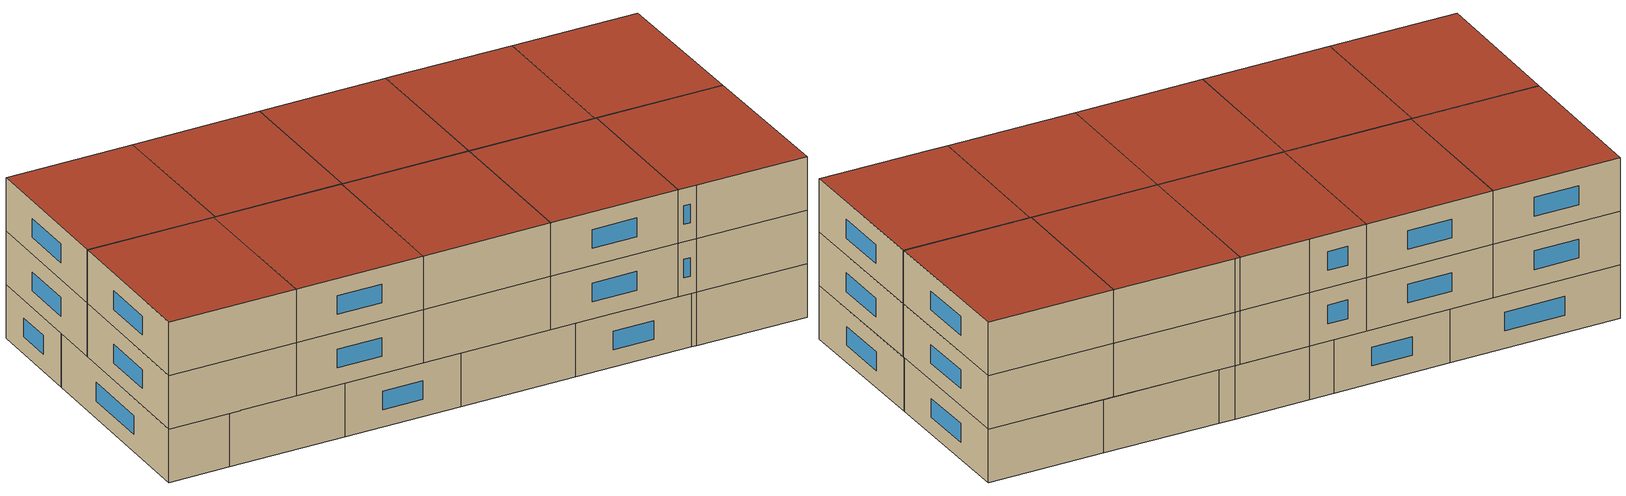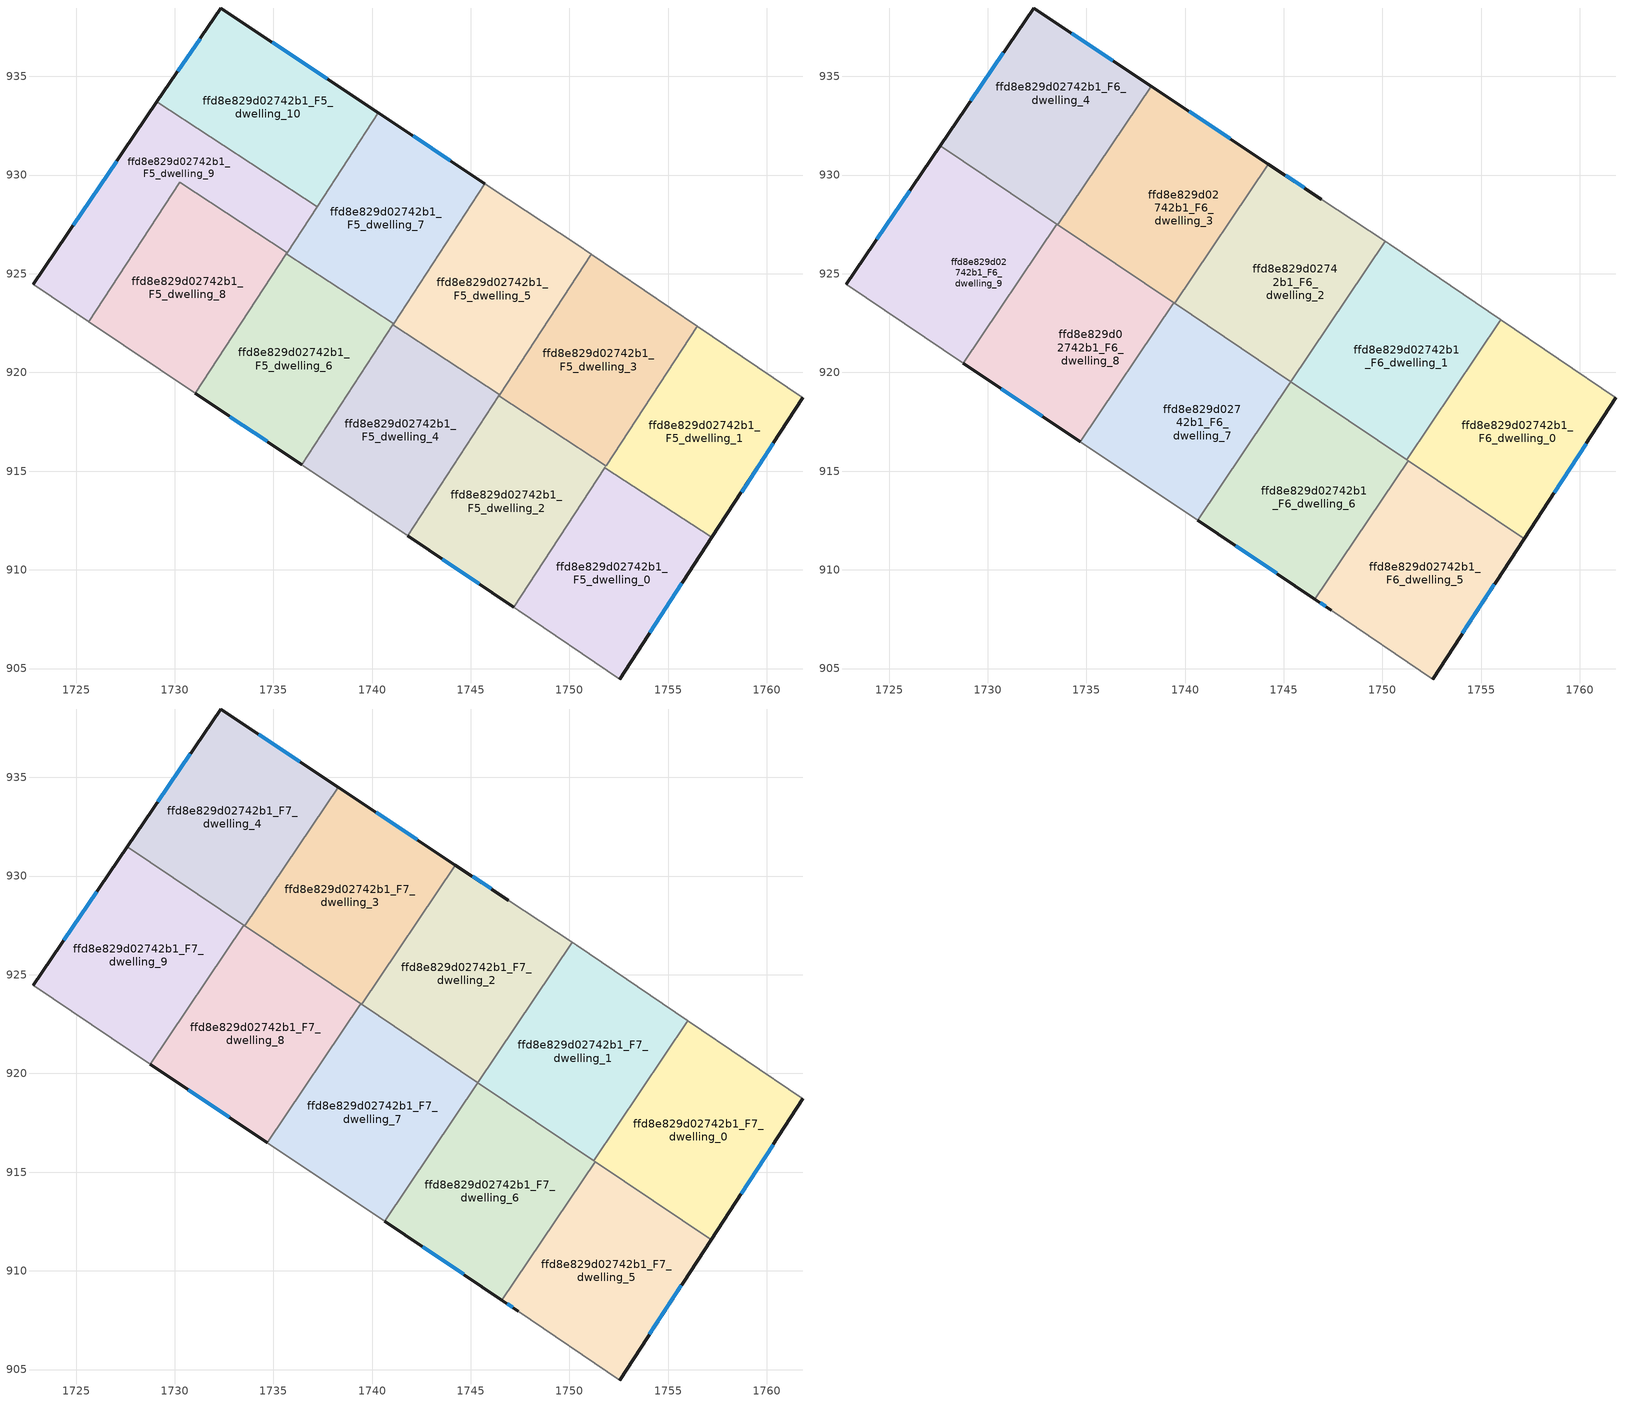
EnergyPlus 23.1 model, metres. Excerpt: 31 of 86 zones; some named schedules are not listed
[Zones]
ffd8e829d02742b1_F5_dwelling_0
 floor to ffd8e829d02742b1_F4_dwelling_0 (EU_floor_Construction): 1757.22,911.64 1752.54,904.47 1747.41,907.96 1747.18,908.11 1751.79,915.18 z15
 wall outside (EU_wall_Construction): 1752.54,904.47 1757.22,911.64 z15:18
 wall to ffd8e829d02742b1_F5_dwelling_1 (EU_wall_Construction): 1757.22,911.64 1751.79,915.18 z15:18
 wall adiabatic (EU_wall_Construction): 1747.18,908.11 1747.41,907.96 1752.54,904.47 z15:18
 wall to ffd8e829d02742b1_F5_dwelling_2 (EU_wall_Construction): 1751.79,915.18 1747.18,908.11 z15:18
 window (EU_Window_Construction): 1754.06,906.8 1755.69,909.31 z15.98:17.02
ffd8e829d02742b1_F5_dwelling_1
 floor to ffd8e829d02742b1_F4_dwelling_1 (EU_floor_Construction): 1761.83,918.72 1757.22,911.64 1751.79,915.18 1756.47,922.35 z15
 wall outside (EU_wall_Construction): 1757.22,911.64 1761.83,918.72 z15:18
 wall adiabatic (EU_wall_Construction): 1761.83,918.72 1756.47,922.35 z15:18
 wall to ffd8e829d02742b1_F5_dwelling_3 (EU_wall_Construction): 1756.47,922.35 1751.85,915.27 z15:18
 wall to ffd8e829d02742b1_F5_dwelling_2 (EU_wall_Construction): 1751.85,915.27 1751.79,915.18 z15:18
 window (EU_Window_Construction): 1758.72,913.94 1760.33,916.42 z15.98:17.02
ffd8e829d02742b1_F5_dwelling_10
 floor to ffd8e829d02742b1_F4_dwelling_10 (EU_floor_Construction): 1740.32,933.16 1737.22,928.41 1729.1,933.71 1732.33,938.47 z15
 wall outside (EU_wall_Construction): 1740.32,933.16 1732.33,938.47 1729.1,933.71 z15:18
 wall to ffd8e829d02742b1_F5_dwelling_9 (EU_wall_Construction): 1729.1,933.71 1737.22,928.41 z15:18
 wall to ffd8e829d02742b1_F5_dwelling_7 (EU_wall_Construction): 1737.22,928.41 1740.32,933.16 z15:18
 window (EU_Window_Construction): 1731.28,936.92 1730.15,935.25 / 1737.72,934.88 1734.93,936.74 z15.98:17.02
 ceiling adiabatic (EU_roof_Construction): 1737.22,928.41 1740.32,933.16 1738.28,934.51 1735.11,929.79 z18
ffd8e829d02742b1_F5_dwelling_2
 floor to ffd8e829d02742b1_F4_dwelling_2 (EU_floor_Construction): 1751.85,915.27 1747.18,908.11 1741.8,911.72 1746.43,918.81 z15
 wall outside (EU_wall_Construction): 1741.8,911.72 1747.18,908.11 z15:18
 wall to ffd8e829d02742b1_F5_dwelling_3 (EU_wall_Construction): 1751.85,915.27 1746.43,918.81 z15:18
 wall to ffd8e829d02742b1_F5_dwelling_4 (EU_wall_Construction): 1746.43,918.81 1741.8,911.72 z15:18
 window (EU_Window_Construction): 1743.55,910.55 1745.43,909.29 z15.98:17.02
 ceiling adiabatic (EU_roof_Construction): 1746.57,908.52 1751.3,915.54 1746.6,918.7 1746.43,918.81 1741.8,911.72 z18
ffd8e829d02742b1_F5_dwelling_3
 floor to ffd8e829d02742b1_F4_dwelling_3 (EU_floor_Construction): 1756.47,922.35 1751.85,915.27 1746.43,918.81 1751.11,925.98 z15
 wall adiabatic (EU_wall_Construction): 1756.47,922.35 1751.11,925.98 z15:18
 wall to ffd8e829d02742b1_F5_dwelling_5 (EU_wall_Construction): 1751.11,925.98 1746.48,918.88 z15:18
 wall to ffd8e829d02742b1_F5_dwelling_4 (EU_wall_Construction): 1746.47,918.88 1746.43,918.81 z15:18
ffd8e829d02742b1_F5_dwelling_4
 floor to ffd8e829d02742b1_F4_dwelling_4 (EU_floor_Construction): 1746.47,918.88 1741.8,911.72 1736.43,915.33 1741.06,922.42 z15
 wall to ffd8e829d02742b1_F5_dwelling_5 (EU_wall_Construction): 1746.47,918.88 1741.06,922.42 z15:18
 wall adiabatic (EU_wall_Construction): 1736.43,915.33 1741.8,911.72 z15:18
 wall to ffd8e829d02742b1_F5_dwelling_6 (EU_wall_Construction): 1741.06,922.42 1736.43,915.33 z15:18
ffd8e829d02742b1_F5_dwelling_5
 floor to ffd8e829d02742b1_F4_dwelling_5 (EU_floor_Construction): 1750.36,926.49 1751.11,925.98 1746.47,918.88 1741.06,922.42 1745.72,929.56 1746.9,928.78 z15
 wall adiabatic (EU_wall_Construction): 1751.11,925.98 1750.36,926.49 1746.9,928.78 1745.72,929.56 z15:18
 wall to ffd8e829d02742b1_F5_dwelling_7 (EU_wall_Construction): 1745.72,929.56 1741.09,922.47 z15:18
 wall to ffd8e829d02742b1_F5_dwelling_6 (EU_wall_Construction): 1741.09,922.47 1741.05,922.42 z15:18
ffd8e829d02742b1_F5_dwelling_6
 floor to ffd8e829d02742b1_F4_dwelling_6 (EU_floor_Construction): 1741.09,922.47 1736.43,915.33 1731.04,918.94 1735.66,926.02 z15
 wall outside (EU_wall_Construction): 1731.04,918.94 1736.43,915.33 z15:18
 wall to ffd8e829d02742b1_F5_dwelling_7 (EU_wall_Construction): 1741.09,922.47 1735.66,926.02 z15:18
 wall to ffd8e829d02742b1_F5_dwelling_8 (EU_wall_Construction): 1735.66,926.02 1731.04,918.94 z15:18
 window (EU_Window_Construction): 1732.79,917.77 1734.68,916.5 z15.98:17.02
ffd8e829d02742b1_F5_dwelling_7
 floor to ffd8e829d02742b1_F4_dwelling_7 (EU_floor_Construction): 1745.72,929.56 1741.09,922.47 1735.66,926.02 1740.32,933.16 z15
 wall outside (EU_wall_Construction): 1745.72,929.56 1740.32,933.16 z15:18
 wall to ffd8e829d02742b1_F5_dwelling_9 (EU_wall_Construction): 1737.22,928.41 1735.7,926.08 z15:18
 wall to ffd8e829d02742b1_F5_dwelling_8 (EU_wall_Construction): 1735.7,926.08 1735.66,926.02 z15:18
 window (EU_Window_Construction): 1743.96,930.73 1742.07,931.99 z15.98:17.02
ffd8e829d02742b1_F5_dwelling_8
 floor to ffd8e829d02742b1_F4_dwelling_8 (EU_floor_Construction): 1735.7,926.08 1731.04,918.94 1725.65,922.56 1730.26,929.63 z15
 wall adiabatic (EU_wall_Construction): 1725.65,922.56 1731.04,918.94 z15:18
 wall to ffd8e829d02742b1_F5_dwelling_9 (EU_wall_Construction): 1735.7,926.08 1730.26,929.63 1725.65,922.56 z15:18
ffd8e829d02742b1_F5_dwelling_9
 floor to ffd8e829d02742b1_F4_dwelling_9 (EU_floor_Construction): 1737.22,928.41 1735.7,926.08 1730.26,929.63 1725.65,922.56 1722.82,924.46 1729.1,933.71 z15
 wall outside (EU_wall_Construction): 1729.1,933.71 1722.82,924.46 z15:18
 wall adiabatic (EU_wall_Construction): 1722.82,924.46 1725.65,922.56 z15:18
 window (EU_Window_Construction): 1727.06,930.7 1724.86,927.47 z15.98:17.02
ffd8e829d02742b1_F6_dwelling_0
 floor to ffd8e829d02742b1_F5_dwelling_1 (EU_floor_Construction): 1761.83,918.72 1757.22,911.64 1753.03,914.37 1751.8,915.2 1756.47,922.35 z18
 floor to ffd8e829d02742b1_F5_dwelling_0 (EU_floor_Construction): 1757.22,911.64 1757.18,911.58 1753.03,914.37 z18
 floor to ffd8e829d02742b1_F5_dwelling_3 (EU_floor_Construction): 1756.47,922.35 1751.85,915.27 1751.28,915.65 1756,922.67 z18
 floor to ffd8e829d02742b1_F5_dwelling_2 (EU_floor_Construction): 1751.85,915.27 1751.8,915.2 1751.23,915.58 1751.28,915.65 z18
 wall outside (EU_wall_Construction): 1757.18,911.58 1761.83,918.72 z18:21
 wall to ffd8e829d02742b1_F6_dwelling_1 (EU_wall_Construction): 1756,922.67 1751.23,915.58 z18:21
 wall adiabatic (EU_wall_Construction): 1761.83,918.72 1756,922.67 z18:21
 wall to ffd8e829d02742b1_F6_dwelling_5 (EU_wall_Construction): 1751.3,915.54 1757.18,911.58 z18:21
 wall to ffd8e829d02742b1_F6_dwelling_6 (EU_wall_Construction): 1751.23,915.58 1751.3,915.54 z18:21
 window (EU_Window_Construction): 1758.69,913.9 1760.32,916.4 z18.98:20.02
ffd8e829d02742b1_F6_dwelling_1
 floor to ffd8e829d02742b1_F5_dwelling_3 (EU_floor_Construction): 1756,922.67 1751.28,915.65 1746.59,918.71 1746.43,918.81 1751.11,925.98 z18
 floor to ffd8e829d02742b1_F5_dwelling_5 (EU_floor_Construction): 1751.11,925.98 1746.47,918.88 1745.39,919.59 1750.13,926.64 1750.36,926.49 z18
 floor to ffd8e829d02742b1_F5_dwelling_2 (EU_floor_Construction): 1751.28,915.65 1751.23,915.58 1746.6,918.7 z18
 floor to ffd8e829d02742b1_F5_dwelling_4 (EU_floor_Construction): 1746.47,918.88 1746.43,918.81 1745.36,919.54 1745.39,919.59 z18
 wall to ffd8e829d02742b1_F6_dwelling_2 (EU_wall_Construction): 1750.13,926.64 1745.36,919.54 z18:21
 wall adiabatic (EU_wall_Construction): 1756,922.67 1750.36,926.49 1750.13,926.64 z18:21
 wall to ffd8e829d02742b1_F6_dwelling_6 (EU_wall_Construction): 1745.36,919.53 1751.23,915.58 z18:21
ffd8e829d02742b1_F6_dwelling_2
 floor to ffd8e829d02742b1_F5_dwelling_5 (EU_floor_Construction): 1750.13,926.64 1745.39,919.59 1741.56,922.09 1741.06,922.43 1745.72,929.56 1746.9,928.78 z18
 floor to ffd8e829d02742b1_F5_dwelling_7 (EU_floor_Construction): 1745.72,929.56 1741.09,922.47 1739.48,923.52 1744.22,930.56 z18
 floor to ffd8e829d02742b1_F5_dwelling_6 (EU_floor_Construction): 1741.09,922.47 1741.06,922.43 1739.47,923.5 1739.48,923.52 z18
 floor to ffd8e829d02742b1_F5_dwelling_4 (EU_floor_Construction): 1745.39,919.59 1745.36,919.54 1741.58,922.08 z18
 wall outside (EU_wall_Construction): 1746.9,928.78 1744.22,930.56 z18:21
 wall to ffd8e829d02742b1_F6_dwelling_3 (EU_wall_Construction): 1744.22,930.56 1739.47,923.5 z18:21
 wall adiabatic (EU_wall_Construction): 1750.13,926.64 1746.9,928.78 z18:21
 wall to ffd8e829d02742b1_F6_dwelling_7 (EU_wall_Construction): 1739.47,923.5 1745.36,919.54 z18:21
 window (EU_Window_Construction): 1746.03,929.36 1745.09,929.98 z18.98:20.02
ffd8e829d02742b1_F6_dwelling_3
 floor to ffd8e829d02742b1_F5_dwelling_7 (EU_floor_Construction): 1744.22,930.56 1739.48,923.52 1737.52,924.81 1735.68,926.04 1740.32,933.16 z18
 floor to ffd8e829d02742b1_F5_dwelling_9 (EU_floor_Construction): 1737.22,928.41 1735.7,926.08 1733.55,927.48 1735.11,929.79 z18
 floor adiabatic (EU_floor_Construction): 1740.32,933.16 1737.22,928.41 1735.11,929.79 1738.28,934.51 1740.9,932.77 z18
 floor to ffd8e829d02742b1_F5_dwelling_8 (EU_floor_Construction): 1735.7,926.08 1735.68,926.04 1733.55,927.47 z18
 floor to ffd8e829d02742b1_F5_dwelling_6 (EU_floor_Construction): 1739.48,923.52 1739.47,923.5 1737.53,924.8 z18
 wall outside (EU_wall_Construction): 1744.22,930.56 1738.28,934.51 z18:21
 wall to ffd8e829d02742b1_F6_dwelling_4 (EU_wall_Construction): 1738.28,934.51 1733.55,927.48 z18:21
 wall to ffd8e829d02742b1_F6_dwelling_8 (EU_wall_Construction): 1733.55,927.48 1739.42,923.52 z18:21
 wall to ffd8e829d02742b1_F6_dwelling_7 (EU_wall_Construction): 1739.43,923.52 1739.47,923.5 z18:21
 window (EU_Window_Construction): 1742.29,931.85 1740.21,933.23 z18.98:20.02
ffd8e829d02742b1_F6_dwelling_4
 floor to ffd8e829d02742b1_F5_dwelling_10 (EU_floor_Construction): 1738.28,934.51 1735.11,929.79 1729.1,933.71 1732.33,938.47 z18
 floor to ffd8e829d02742b1_F5_dwelling_9 (EU_floor_Construction): 1735.11,929.79 1733.55,927.48 1733.36,927.61 1727.59,931.48 1729.1,933.71 z18
 wall outside (EU_wall_Construction): 1738.28,934.51 1732.33,938.47 1727.59,931.48 z18:21
 wall to ffd8e829d02742b1_F6_dwelling_9 (EU_wall_Construction): 1727.59,931.48 1733.5,927.51 z18:21
 wall to ffd8e829d02742b1_F6_dwelling_8 (EU_wall_Construction): 1733.5,927.51 1733.55,927.48 z18:21
 window (EU_Window_Construction): 1730.79,936.2 1729.13,933.75 / 1736.35,935.8 1734.27,937.18 z18.98:20.02
ffd8e829d02742b1_F6_dwelling_5
 floor to ffd8e829d02742b1_F5_dwelling_0 (EU_floor_Construction): 1757.18,911.58 1752.54,904.47 1747.41,907.96 1747.18,908.11 1751.79,915.18 1753.02,914.38 z18
 floor to ffd8e829d02742b1_F5_dwelling_2 (EU_floor_Construction): 1751.8,915.2 1747.18,908.11 1746.57,908.52 1751.3,915.54 z18
 floor to ffd8e829d02742b1_F5_dwelling_1 (EU_floor_Construction): 1753.02,914.38 1751.79,915.18 1751.8,915.2 z18
 wall outside (EU_wall_Construction): 1752.54,904.47 1757.18,911.58 / 1746.57,908.52 1747.41,907.96 z18:21
 wall adiabatic (EU_wall_Construction): 1747.41,907.96 1752.54,904.47 z18:21
 wall to ffd8e829d02742b1_F6_dwelling_6 (EU_wall_Construction): 1751.3,915.54 1746.57,908.52 z18:21
 window (EU_Window_Construction): 1754.05,906.78 1755.67,909.27 / 1746.84,908.34 1747.14,908.14 z18.98:20.02
ffd8e829d02742b1_F6_dwelling_6
 floor to ffd8e829d02742b1_F5_dwelling_4 (EU_floor_Construction): 1746.43,918.81 1741.8,911.72 1740.63,912.51 1745.36,919.53 z18
 floor adiabatic (EU_floor_Construction): 1751.3,915.54 1746.57,908.52 1741.8,911.72 1746.43,918.81 z18
 wall outside (EU_wall_Construction): 1740.63,912.51 1746.57,908.52 z18:21
 wall to ffd8e829d02742b1_F6_dwelling_7 (EU_wall_Construction): 1745.36,919.53 1740.63,912.51 z18:21
 window (EU_Window_Construction): 1742.56,911.21 1744.64,909.82 z18.98:20.02
ffd8e829d02742b1_F6_dwelling_7
 floor to ffd8e829d02742b1_F5_dwelling_4 (EU_floor_Construction): 1745.36,919.53 1740.63,912.51 1736.43,915.33 1741.06,922.42 1741.58,922.08 z18
 floor to ffd8e829d02742b1_F5_dwelling_6 (EU_floor_Construction): 1741.06,922.43 1736.43,915.33 1734.69,916.49 1739.43,923.53 z18
 wall adiabatic (EU_wall_Construction): 1734.69,916.49 1740.63,912.51 z18:21
 wall to ffd8e829d02742b1_F6_dwelling_8 (EU_wall_Construction): 1739.43,923.53 1734.69,916.49 z18:21
ffd8e829d02742b1_F6_dwelling_8
 floor to ffd8e829d02742b1_F5_dwelling_6 (EU_floor_Construction): 1737.53,924.8 1739.43,923.53 1734.69,916.49 1731.04,918.94 1735.66,926.02 z18
 floor to ffd8e829d02742b1_F5_dwelling_7 (EU_floor_Construction): 1737.52,924.81 1735.66,926.02 1735.68,926.04 z18
 floor to ffd8e829d02742b1_F5_dwelling_8 (EU_floor_Construction): 1735.68,926.04 1731.04,918.94 1728.76,920.47 1733.5,927.51 z18
 wall outside (EU_wall_Construction): 1728.76,920.47 1734.69,916.49 z18:21
 wall to ffd8e829d02742b1_F6_dwelling_9 (EU_wall_Construction): 1733.5,927.51 1728.76,920.47 z18:21
 window (EU_Window_Construction): 1730.69,919.18 1732.76,917.79 z18.98:20.02
ffd8e829d02742b1_F6_dwelling_9
 floor to ffd8e829d02742b1_F5_dwelling_8 (EU_floor_Construction): 1733.36,927.61 1733.5,927.51 1728.76,920.47 1725.65,922.56 1730.26,929.63 z18
 floor to ffd8e829d02742b1_F5_dwelling_9 (EU_floor_Construction): 1730.26,929.63 1725.65,922.56 1722.82,924.46 1727.59,931.48 1733.36,927.61 z18
 wall outside (EU_wall_Construction): 1727.59,931.48 1722.82,924.46 z18:21
 wall adiabatic (EU_wall_Construction): 1722.82,924.46 1728.76,920.47 z18:21
 window (EU_Window_Construction): 1726.04,929.2 1724.37,926.74 z18.98:20.02
ffd8e829d02742b1_F7_dwelling_0
 floor to ffd8e829d02742b1_F6_dwelling_0 (EU_floor_Construction): 1761.83,918.72 1757.18,911.58 1751.23,915.58 1756,922.67 z21
 wall outside (EU_wall_Construction): 1757.18,911.58 1761.83,918.72 z21:24
 wall to ffd8e829d02742b1_F7_dwelling_1 (EU_wall_Construction): 1756,922.67 1751.23,915.58 z21:24
 wall adiabatic (EU_wall_Construction): 1761.83,918.72 1756,922.67 z21:24
 wall to ffd8e829d02742b1_F7_dwelling_5 (EU_wall_Construction): 1751.3,915.54 1757.18,911.58 z21:24
 wall to ffd8e829d02742b1_F7_dwelling_6 (EU_wall_Construction): 1751.23,915.58 1751.3,915.54 z21:24
 window (EU_Window_Construction): 1758.69,913.9 1760.32,916.4 z21.98:23.02
 roof outside (EU_roof_Construction): 1757.18,911.58 1761.83,918.72 1756,922.67 1751.23,915.58 z24
ffd8e829d02742b1_F7_dwelling_1
 floor to ffd8e829d02742b1_F6_dwelling_1 (EU_floor_Construction): 1756,922.67 1751.23,915.58 1745.36,919.54 1750.13,926.64 1750.36,926.49 z21
 wall to ffd8e829d02742b1_F7_dwelling_2 (EU_wall_Construction): 1750.13,926.64 1745.36,919.54 z21:24
 wall adiabatic (EU_wall_Construction): 1756,922.67 1750.36,926.49 1750.13,926.64 z21:24
 wall to ffd8e829d02742b1_F7_dwelling_6 (EU_wall_Construction): 1745.36,919.53 1751.23,915.58 z21:24
 roof outside (EU_roof_Construction): 1751.23,915.58 1756,922.67 1750.36,926.49 1750.13,926.64 1745.36,919.54 z24
ffd8e829d02742b1_F7_dwelling_2
 floor to ffd8e829d02742b1_F6_dwelling_2 (EU_floor_Construction): 1746.9,928.78 1750.13,926.64 1745.36,919.54 1739.47,923.5 1744.22,930.56 z21
 wall outside (EU_wall_Construction): 1746.9,928.78 1744.22,930.56 z21:24
 wall to ffd8e829d02742b1_F7_dwelling_3 (EU_wall_Construction): 1744.22,930.56 1739.47,923.5 z21:24
 wall adiabatic (EU_wall_Construction): 1750.13,926.64 1746.9,928.78 z21:24
 wall to ffd8e829d02742b1_F7_dwelling_7 (EU_wall_Construction): 1739.47,923.5 1745.36,919.54 z21:24
 window (EU_Window_Construction): 1746.03,929.36 1745.09,929.98 z21.98:23.02
 roof outside (EU_roof_Construction): 1745.36,919.54 1750.13,926.64 1746.9,928.78 1744.22,930.56 1739.47,923.5 z24
ffd8e829d02742b1_F7_dwelling_3
 floor to ffd8e829d02742b1_F6_dwelling_3 (EU_floor_Construction): 1744.22,930.56 1739.47,923.5 1733.55,927.48 1738.28,934.51 z21
 wall outside (EU_wall_Construction): 1744.22,930.56 1738.28,934.51 z21:24
 wall to ffd8e829d02742b1_F7_dwelling_4 (EU_wall_Construction): 1738.28,934.51 1733.55,927.48 z21:24
 wall to ffd8e829d02742b1_F7_dwelling_8 (EU_wall_Construction): 1733.55,927.48 1739.42,923.52 z21:24
 wall to ffd8e829d02742b1_F7_dwelling_7 (EU_wall_Construction): 1739.43,923.52 1739.47,923.5 z21:24
 window (EU_Window_Construction): 1742.29,931.85 1740.21,933.23 z21.98:23.02
 roof outside (EU_roof_Construction): 1739.47,923.5 1744.22,930.56 1738.28,934.51 1733.55,927.48 z24
ffd8e829d02742b1_F7_dwelling_4
 floor to ffd8e829d02742b1_F6_dwelling_4 (EU_floor_Construction): 1738.28,934.51 1733.55,927.48 1727.59,931.48 1732.33,938.47 z21
 wall outside (EU_wall_Construction): 1738.28,934.51 1732.33,938.47 1727.59,931.48 z21:24
 wall to ffd8e829d02742b1_F7_dwelling_9 (EU_wall_Construction): 1727.59,931.48 1733.5,927.51 z21:24
 wall to ffd8e829d02742b1_F7_dwelling_8 (EU_wall_Construction): 1733.5,927.51 1733.55,927.48 z21:24
 window (EU_Window_Construction): 1730.79,936.2 1729.13,933.75 / 1736.35,935.8 1734.27,937.18 z21.98:23.02
 roof outside (EU_roof_Construction): 1733.55,927.48 1738.28,934.51 1732.33,938.47 1727.59,931.48 z24
ffd8e829d02742b1_F7_dwelling_5
 floor to ffd8e829d02742b1_F6_dwelling_5 (EU_floor_Construction): 1757.18,911.58 1752.54,904.47 1747.41,907.96 1746.57,908.52 1751.3,915.54 z21
 wall outside (EU_wall_Construction): 1752.54,904.47 1757.18,911.58 / 1746.57,908.52 1747.41,907.96 z21:24
 wall adiabatic (EU_wall_Construction): 1747.41,907.96 1752.54,904.47 z21:24
 wall to ffd8e829d02742b1_F7_dwelling_6 (EU_wall_Construction): 1751.3,915.54 1746.57,908.52 z21:24
 window (EU_Window_Construction): 1754.05,906.78 1755.67,909.27 / 1746.84,908.34 1747.14,908.14 z21.98:23.02
 roof outside (EU_roof_Construction): 1752.54,904.47 1757.18,911.58 1751.3,915.54 1746.57,908.52 1747.41,907.96 z24
ffd8e829d02742b1_F7_dwelling_6
 floor to ffd8e829d02742b1_F6_dwelling_6 (EU_floor_Construction): 1751.3,915.54 1746.57,908.52 1740.63,912.51 1745.36,919.53 z21
 wall outside (EU_wall_Construction): 1740.63,912.51 1746.57,908.52 z21:24
 wall to ffd8e829d02742b1_F7_dwelling_7 (EU_wall_Construction): 1745.36,919.53 1740.63,912.51 z21:24
 window (EU_Window_Construction): 1742.56,911.21 1744.64,909.82 z21.98:23.02
 roof outside (EU_roof_Construction): 1746.57,908.52 1751.3,915.54 1745.36,919.53 1740.63,912.51 z24
ffd8e829d02742b1_F7_dwelling_7
 floor to ffd8e829d02742b1_F6_dwelling_7 (EU_floor_Construction): 1745.36,919.53 1740.63,912.51 1734.69,916.49 1739.43,923.53 z21
 wall adiabatic (EU_wall_Construction): 1734.69,916.49 1740.63,912.51 z21:24
 wall to ffd8e829d02742b1_F7_dwelling_8 (EU_wall_Construction): 1739.43,923.53 1734.69,916.49 z21:24
 roof outside (EU_roof_Construction): 1740.63,912.51 1745.36,919.53 1739.43,923.53 1734.69,916.49 z24
ffd8e829d02742b1_F7_dwelling_8
 floor to ffd8e829d02742b1_F6_dwelling_8 (EU_floor_Construction): 1739.43,923.53 1734.69,916.49 1728.76,920.47 1733.5,927.51 z21
 wall outside (EU_wall_Construction): 1728.76,920.47 1734.69,916.49 z21:24
 wall to ffd8e829d02742b1_F7_dwelling_9 (EU_wall_Construction): 1733.5,927.51 1728.76,920.47 z21:24
 window (EU_Window_Construction): 1730.69,919.18 1732.76,917.79 z21.98:23.02
 roof outside (EU_roof_Construction): 1734.69,916.49 1739.43,923.53 1733.5,927.51 1728.76,920.47 z24
ffd8e829d02742b1_F7_dwelling_9
 floor to ffd8e829d02742b1_F6_dwelling_9 (EU_floor_Construction): 1733.5,927.51 1728.76,920.47 1722.82,924.46 1727.59,931.48 z21
 wall outside (EU_wall_Construction): 1727.59,931.48 1722.82,924.46 z21:24
 wall adiabatic (EU_wall_Construction): 1722.82,924.46 1728.76,920.47 z21:24
 window (EU_Window_Construction): 1726.04,929.2 1724.37,926.74 z21.98:23.02
 roof outside (EU_roof_Construction): 1728.76,920.47 1733.5,927.51 1727.59,931.48 1722.82,924.46 z24
[Building]
EU S2 Campaign: North Axis=0; Terrain=City; Solar Distribution=FullExterior
[Site:Location]
Bologna: Latitude=44.5; Longitude=11.25; Time Zone=1; Elevation=37
[SizingPeriod:WeatherFileDays]
AnnualSizingPeriod: Begin Month=1; Begin Day of Month=1; End Month=12; End Day of Month=31; Day of Week for Start Day=Monday; Use Weather File Daylight Saving Period=No; Use Weather File Rain and Snow Indicators=No
[MATERIAL]
EU_InternalMass_Material: Roughness=MediumRough; Thickness=0.1; Conductivity=1; Density=1800; Specific Heat=900; Thermal Absorptance=0.9; Solar Absorptance=0.7; Visible Absorptance=0.7
[MATERIAL:NOMASS] Roughness=MediumRough; Thermal Absorptance=0.9; Solar Absorptance=0.7; Visible Absorptance=0.7
Name | Thermal Resistance
EU_wall_NoMass | 0.905828
EU_roof_NoMass | 0.37593
EU_floor_NoMass | 0.67114
[WINDOWMATERIAL:SIMPLEGLAZINGSYSTEM]
EU_Window_SimpleGlazing: UFactor=4.52486; Solar Heat Gain Coefficient=0.85; Visible Transmittance=0.85
[CONSTRUCTION]
EU_wall_Construction: EU_wall_NoMass
EU_roof_Construction: EU_roof_NoMass
EU_floor_Construction: EU_floor_NoMass
EU_Window_Construction: EU_Window_SimpleGlazing
EU_InternalMass_Construction: EU_InternalMass_Material
[ZONE] Type=1; Multiplier=1; Ceiling Height=autocalculate; Floor Area=autocalculate; Part of Total Floor Area=Yes
Name | Volume
ffd8e829d02742b1_F5_dwelling_0; ffd8e829d02742b1_F5_dwelling_5 | 165.192
ffd8e829d02742b1_F6_dwelling_0; ffd8e829d02742b1_F7_dwelling_0 | 181.726
ffd8e829d02742b1_F5_dwelling_1 | 165.208
ffd8e829d02742b1_F6_dwelling_1; ffd8e829d02742b1_F7_dwelling_1 | 181.734
ffd8e829d02742b1_F5_dwelling_10 | 165.206
ffd8e829d02742b1_F5_dwelling_2 | 165.211
ffd8e829d02742b1_F6_dwelling_2; ffd8e829d02742b1_F7_dwelling_2 | 181.74
ffd8e829d02742b1_F5_dwelling_3 | 165.221
ffd8e829d02742b1_F6_dwelling_3; ffd8e829d02742b1_F7_dwelling_3 | 181.713
ffd8e829d02742b1_F5_dwelling_4 | 165.195
ffd8e829d02742b1_F6_dwelling_4; ffd8e829d02742b1_F7_dwelling_4 | 181.737
ffd8e829d02742b1_F6_dwelling_5; ffd8e829d02742b1_F7_dwelling_5; ffd8e829d02742b1_F6_dwelling_9; ffd8e829d02742b1_F7_dwelling_9 | 181.722
ffd8e829d02742b1_F5_dwelling_6 | 165.216
ffd8e829d02742b1_F6_dwelling_6; ffd8e829d02742b1_F7_dwelling_6 | 181.725
ffd8e829d02742b1_F5_dwelling_7 | 165.229
ffd8e829d02742b1_F6_dwelling_7; ffd8e829d02742b1_F7_dwelling_7 | 181.731
ffd8e829d02742b1_F5_dwelling_8 | 165.204
ffd8e829d02742b1_F6_dwelling_8; ffd8e829d02742b1_F7_dwelling_8 | 181.72
ffd8e829d02742b1_F5_dwelling_9 | 165.222
[INTERNALMASS] Construction=EU_InternalMass_Construction
Name | Zone or ZoneList | Surface Area
ffd8e829d02742b1_F5_dwelling_0_EU_InternalMass | ffd8e829d02742b1_F5_dwelling_0 | 55.0648
ffd8e829d02742b1_F5_dwelling_1_EU_InternalMass | ffd8e829d02742b1_F5_dwelling_1 | 55.0669
ffd8e829d02742b1_F5_dwelling_2_EU_InternalMass | ffd8e829d02742b1_F5_dwelling_2 | 55.0697
ffd8e829d02742b1_F5_dwelling_3_EU_InternalMass | ffd8e829d02742b1_F5_dwelling_3 | 55.073
ffd8e829d02742b1_F5_dwelling_4_EU_InternalMass | ffd8e829d02742b1_F5_dwelling_4 | 55.0638
ffd8e829d02742b1_F5_dwelling_5_EU_InternalMass | ffd8e829d02742b1_F5_dwelling_5 | 55.0637
ffd8e829d02742b1_F5_dwelling_6_EU_InternalMass | ffd8e829d02742b1_F5_dwelling_6 | 55.0709
ffd8e829d02742b1_F5_dwelling_7_EU_InternalMass | ffd8e829d02742b1_F5_dwelling_7 | 55.074
ffd8e829d02742b1_F5_dwelling_8_EU_InternalMass | ffd8e829d02742b1_F5_dwelling_8 | 55.0677
ffd8e829d02742b1_F5_dwelling_9_EU_InternalMass | ffd8e829d02742b1_F5_dwelling_9 | 55.074
ffd8e829d02742b1_F5_dwelling_10_EU_InternalMass | ffd8e829d02742b1_F5_dwelling_10 | 55.0657
ffd8e829d02742b1_F6_dwelling_0_EU_InternalMass | ffd8e829d02742b1_F6_dwelling_0 | 60.5751
ffd8e829d02742b1_F6_dwelling_1_EU_InternalMass | ffd8e829d02742b1_F6_dwelling_1 | 60.5783
ffd8e829d02742b1_F6_dwelling_2_EU_InternalMass | ffd8e829d02742b1_F6_dwelling_2 | 60.5799
ffd8e829d02742b1_F6_dwelling_3_EU_InternalMass | ffd8e829d02742b1_F6_dwelling_3 | 60.5712
ffd8e829d02742b1_F6_dwelling_4_EU_InternalMass | ffd8e829d02742b1_F6_dwelling_4 | 60.5789
ffd8e829d02742b1_F6_dwelling_5_EU_InternalMass | ffd8e829d02742b1_F6_dwelling_5 | 60.574
ffd8e829d02742b1_F6_dwelling_6_EU_InternalMass | ffd8e829d02742b1_F6_dwelling_6 | 60.575
ffd8e829d02742b1_F6_dwelling_7_EU_InternalMass | ffd8e829d02742b1_F6_dwelling_7 | 60.577
ffd8e829d02742b1_F6_dwelling_8_EU_InternalMass | ffd8e829d02742b1_F6_dwelling_8 | 60.5735
ffd8e829d02742b1_F6_dwelling_9_EU_InternalMass | ffd8e829d02742b1_F6_dwelling_9 | 60.5736
ffd8e829d02742b1_F7_dwelling_0_EU_InternalMass | ffd8e829d02742b1_F7_dwelling_0 | 60.5751
ffd8e829d02742b1_F7_dwelling_1_EU_InternalMass | ffd8e829d02742b1_F7_dwelling_1 | 60.5783
ffd8e829d02742b1_F7_dwelling_2_EU_InternalMass | ffd8e829d02742b1_F7_dwelling_2 | 60.5799
ffd8e829d02742b1_F7_dwelling_3_EU_InternalMass | ffd8e829d02742b1_F7_dwelling_3 | 60.5712
ffd8e829d02742b1_F7_dwelling_4_EU_InternalMass | ffd8e829d02742b1_F7_dwelling_4 | 60.5789
ffd8e829d02742b1_F7_dwelling_5_EU_InternalMass | ffd8e829d02742b1_F7_dwelling_5 | 60.574
ffd8e829d02742b1_F7_dwelling_6_EU_InternalMass | ffd8e829d02742b1_F7_dwelling_6 | 60.575
ffd8e829d02742b1_F7_dwelling_7_EU_InternalMass | ffd8e829d02742b1_F7_dwelling_7 | 60.577
ffd8e829d02742b1_F7_dwelling_8_EU_InternalMass | ffd8e829d02742b1_F7_dwelling_8 | 60.5735
ffd8e829d02742b1_F7_dwelling_9_EU_InternalMass | ffd8e829d02742b1_F7_dwelling_9 | 60.5736
[OTHEREQUIPMENT] Fuel Type=Electricity; Design Level Calculation Method=Watts/Area; Power per Zone Floor Area=1; Fraction Latent=0; Fraction Radiant=0; Fraction Lost=0; Carbon Dioxide Generation Rate=0; EndUse Subcategory=EU_Step8_InternalGains
Name | Zone or ZoneList or Space or SpaceList | Schedule
EU_Step8_InternalGain_ffd8e829d02742b1_F5_dwelling_0_f000 | ffd8e829d02742b1_F5_dwelling_0 | EU_Step8_GainSchedule_ffd8e829d02742b1_F5_dwelling_0_f000
EU_Step8_InternalGain_ffd8e829d02742b1_F5_dwelling_1_f000 | ffd8e829d02742b1_F5_dwelling_1 | EU_Step8_GainSchedule_ffd8e829d02742b1_F5_dwelling_1_f000
EU_Step8_InternalGain_ffd8e829d02742b1_F5_dwelling_2_f000 | ffd8e829d02742b1_F5_dwelling_2 | EU_Step8_GainSchedule_ffd8e829d02742b1_F5_dwelling_2_f000
EU_Step8_InternalGain_ffd8e829d02742b1_F5_dwelling_3_f000 | ffd8e829d02742b1_F5_dwelling_3 | EU_Step8_GainSchedule_ffd8e829d02742b1_F5_dwelling_3_f000
EU_Step8_InternalGain_ffd8e829d02742b1_F5_dwelling_4_f000 | ffd8e829d02742b1_F5_dwelling_4 | EU_Step8_GainSchedule_ffd8e829d02742b1_F5_dwelling_4_f000
EU_Step8_InternalGain_ffd8e829d02742b1_F5_dwelling_5_f000 | ffd8e829d02742b1_F5_dwelling_5 | EU_Step8_GainSchedule_ffd8e829d02742b1_F5_dwelling_5_f000
EU_Step8_InternalGain_ffd8e829d02742b1_F5_dwelling_6_f000 | ffd8e829d02742b1_F5_dwelling_6 | EU_Step8_GainSchedule_ffd8e829d02742b1_F5_dwelling_6_f000
EU_Step8_InternalGain_ffd8e829d02742b1_F5_dwelling_7_f000 | ffd8e829d02742b1_F5_dwelling_7 | EU_Step8_GainSchedule_ffd8e829d02742b1_F5_dwelling_7_f000
EU_Step8_InternalGain_ffd8e829d02742b1_F5_dwelling_8_f000 | ffd8e829d02742b1_F5_dwelling_8 | EU_Step8_GainSchedule_ffd8e829d02742b1_F5_dwelling_8_f000
EU_Step8_InternalGain_ffd8e829d02742b1_F5_dwelling_9_f000 | ffd8e829d02742b1_F5_dwelling_9 | EU_Step8_GainSchedule_ffd8e829d02742b1_F5_dwelling_9_f000
EU_Step8_InternalGain_ffd8e829d02742b1_F5_dwelling_10_f000 | ffd8e829d02742b1_F5_dwelling_10 | EU_Step8_GainSchedule_ffd8e829d02742b1_F5_dwelling_10_f000
EU_Step8_InternalGain_ffd8e829d02742b1_F6_dwelling_0_f000 | ffd8e829d02742b1_F6_dwelling_0 | EU_Step8_GainSchedule_ffd8e829d02742b1_F6_dwelling_0_f000
EU_Step8_InternalGain_ffd8e829d02742b1_F6_dwelling_1_f000 | ffd8e829d02742b1_F6_dwelling_1 | EU_Step8_GainSchedule_ffd8e829d02742b1_F6_dwelling_1_f000
EU_Step8_InternalGain_ffd8e829d02742b1_F6_dwelling_2_f000 | ffd8e829d02742b1_F6_dwelling_2 | EU_Step8_GainSchedule_ffd8e829d02742b1_F6_dwelling_2_f000
EU_Step8_InternalGain_ffd8e829d02742b1_F6_dwelling_3_f000 | ffd8e829d02742b1_F6_dwelling_3 | EU_Step8_GainSchedule_ffd8e829d02742b1_F6_dwelling_3_f000
EU_Step8_InternalGain_ffd8e829d02742b1_F6_dwelling_4_f000 | ffd8e829d02742b1_F6_dwelling_4 | EU_Step8_GainSchedule_ffd8e829d02742b1_F6_dwelling_4_f000
EU_Step8_InternalGain_ffd8e829d02742b1_F6_dwelling_5_f000 | ffd8e829d02742b1_F6_dwelling_5 | EU_Step8_GainSchedule_ffd8e829d02742b1_F6_dwelling_5_f000
EU_Step8_InternalGain_ffd8e829d02742b1_F6_dwelling_6_f000 | ffd8e829d02742b1_F6_dwelling_6 | EU_Step8_GainSchedule_ffd8e829d02742b1_F6_dwelling_6_f000
EU_Step8_InternalGain_ffd8e829d02742b1_F6_dwelling_7_f000 | ffd8e829d02742b1_F6_dwelling_7 | EU_Step8_GainSchedule_ffd8e829d02742b1_F6_dwelling_7_f000
EU_Step8_InternalGain_ffd8e829d02742b1_F6_dwelling_8_f000 | ffd8e829d02742b1_F6_dwelling_8 | EU_Step8_GainSchedule_ffd8e829d02742b1_F6_dwelling_8_f000
EU_Step8_InternalGain_ffd8e829d02742b1_F6_dwelling_9_f000 | ffd8e829d02742b1_F6_dwelling_9 | EU_Step8_GainSchedule_ffd8e829d02742b1_F6_dwelling_9_f000
EU_Step8_InternalGain_ffd8e829d02742b1_F7_dwelling_0_f000 | ffd8e829d02742b1_F7_dwelling_0 | EU_Step8_GainSchedule_ffd8e829d02742b1_F7_dwelling_0_f000
EU_Step8_InternalGain_ffd8e829d02742b1_F7_dwelling_1_f000 | ffd8e829d02742b1_F7_dwelling_1 | EU_Step8_GainSchedule_ffd8e829d02742b1_F7_dwelling_1_f000
EU_Step8_InternalGain_ffd8e829d02742b1_F7_dwelling_2_f000 | ffd8e829d02742b1_F7_dwelling_2 | EU_Step8_GainSchedule_ffd8e829d02742b1_F7_dwelling_2_f000
EU_Step8_InternalGain_ffd8e829d02742b1_F7_dwelling_3_f000 | ffd8e829d02742b1_F7_dwelling_3 | EU_Step8_GainSchedule_ffd8e829d02742b1_F7_dwelling_3_f000
EU_Step8_InternalGain_ffd8e829d02742b1_F7_dwelling_4_f000 | ffd8e829d02742b1_F7_dwelling_4 | EU_Step8_GainSchedule_ffd8e829d02742b1_F7_dwelling_4_f000
EU_Step8_InternalGain_ffd8e829d02742b1_F7_dwelling_5_f000 | ffd8e829d02742b1_F7_dwelling_5 | EU_Step8_GainSchedule_ffd8e829d02742b1_F7_dwelling_5_f000
EU_Step8_InternalGain_ffd8e829d02742b1_F7_dwelling_6_f000 | ffd8e829d02742b1_F7_dwelling_6 | EU_Step8_GainSchedule_ffd8e829d02742b1_F7_dwelling_6_f000
EU_Step8_InternalGain_ffd8e829d02742b1_F7_dwelling_7_f000 | ffd8e829d02742b1_F7_dwelling_7 | EU_Step8_GainSchedule_ffd8e829d02742b1_F7_dwelling_7_f000
EU_Step8_InternalGain_ffd8e829d02742b1_F7_dwelling_8_f000 | ffd8e829d02742b1_F7_dwelling_8 | EU_Step8_GainSchedule_ffd8e829d02742b1_F7_dwelling_8_f000
EU_Step8_InternalGain_ffd8e829d02742b1_F7_dwelling_9_f000 | ffd8e829d02742b1_F7_dwelling_9 | EU_Step8_GainSchedule_ffd8e829d02742b1_F7_dwelling_9_f000
[ZONEVENTILATION:DESIGNFLOWRATE] Schedule=EU_AlwaysOn; Design Flow Rate Calculation Method=AirChanges/Hour; Air Changes per Hour=0.73129; Ventilation Type=Natural; Fan Pressure Rise=0; Fan Total Efficiency=1; Constant Term Coefficient=1; Temperature Term Coefficient=0; Velocity Term Coefficient=0; Velocity Squared Term Coefficient=0; Minimum Indoor Temperature=-100; Maximum Indoor Temperature=100; Delta Temperature=-100; Minimum Outdoor Temperature=-100; Maximum Outdoor Temperature=100; Maximum Wind Speed=40
Name | Zone or ZoneList or Space or SpaceList
EU_ConstantAir_ffd8e829d02742b1_F5_dwelling_0 | ffd8e829d02742b1_F5_dwelling_0
EU_ConstantAir_ffd8e829d02742b1_F5_dwelling_1 | ffd8e829d02742b1_F5_dwelling_1
EU_ConstantAir_ffd8e829d02742b1_F5_dwelling_2 | ffd8e829d02742b1_F5_dwelling_2
EU_ConstantAir_ffd8e829d02742b1_F5_dwelling_3 | ffd8e829d02742b1_F5_dwelling_3
EU_ConstantAir_ffd8e829d02742b1_F5_dwelling_4 | ffd8e829d02742b1_F5_dwelling_4
EU_ConstantAir_ffd8e829d02742b1_F5_dwelling_5 | ffd8e829d02742b1_F5_dwelling_5
EU_ConstantAir_ffd8e829d02742b1_F5_dwelling_6 | ffd8e829d02742b1_F5_dwelling_6
EU_ConstantAir_ffd8e829d02742b1_F5_dwelling_7 | ffd8e829d02742b1_F5_dwelling_7
EU_ConstantAir_ffd8e829d02742b1_F5_dwelling_8 | ffd8e829d02742b1_F5_dwelling_8
EU_ConstantAir_ffd8e829d02742b1_F5_dwelling_9 | ffd8e829d02742b1_F5_dwelling_9
EU_ConstantAir_ffd8e829d02742b1_F5_dwelling_10 | ffd8e829d02742b1_F5_dwelling_10
EU_ConstantAir_ffd8e829d02742b1_F6_dwelling_0 | ffd8e829d02742b1_F6_dwelling_0
EU_ConstantAir_ffd8e829d02742b1_F6_dwelling_1 | ffd8e829d02742b1_F6_dwelling_1
EU_ConstantAir_ffd8e829d02742b1_F6_dwelling_2 | ffd8e829d02742b1_F6_dwelling_2
EU_ConstantAir_ffd8e829d02742b1_F6_dwelling_3 | ffd8e829d02742b1_F6_dwelling_3
EU_ConstantAir_ffd8e829d02742b1_F6_dwelling_4 | ffd8e829d02742b1_F6_dwelling_4
EU_ConstantAir_ffd8e829d02742b1_F6_dwelling_5 | ffd8e829d02742b1_F6_dwelling_5
EU_ConstantAir_ffd8e829d02742b1_F6_dwelling_6 | ffd8e829d02742b1_F6_dwelling_6
EU_ConstantAir_ffd8e829d02742b1_F6_dwelling_7 | ffd8e829d02742b1_F6_dwelling_7
EU_ConstantAir_ffd8e829d02742b1_F6_dwelling_8 | ffd8e829d02742b1_F6_dwelling_8
EU_ConstantAir_ffd8e829d02742b1_F6_dwelling_9 | ffd8e829d02742b1_F6_dwelling_9
EU_ConstantAir_ffd8e829d02742b1_F7_dwelling_0 | ffd8e829d02742b1_F7_dwelling_0
EU_ConstantAir_ffd8e829d02742b1_F7_dwelling_1 | ffd8e829d02742b1_F7_dwelling_1
EU_ConstantAir_ffd8e829d02742b1_F7_dwelling_2 | ffd8e829d02742b1_F7_dwelling_2
EU_ConstantAir_ffd8e829d02742b1_F7_dwelling_3 | ffd8e829d02742b1_F7_dwelling_3
EU_ConstantAir_ffd8e829d02742b1_F7_dwelling_4 | ffd8e829d02742b1_F7_dwelling_4
EU_ConstantAir_ffd8e829d02742b1_F7_dwelling_5 | ffd8e829d02742b1_F7_dwelling_5
EU_ConstantAir_ffd8e829d02742b1_F7_dwelling_6 | ffd8e829d02742b1_F7_dwelling_6
EU_ConstantAir_ffd8e829d02742b1_F7_dwelling_7 | ffd8e829d02742b1_F7_dwelling_7
EU_ConstantAir_ffd8e829d02742b1_F7_dwelling_8 | ffd8e829d02742b1_F7_dwelling_8
EU_ConstantAir_ffd8e829d02742b1_F7_dwelling_9 | ffd8e829d02742b1_F7_dwelling_9
[HVACTEMPLATE:ZONE:IDEALLOADSAIRSYSTEM] System Availability Schedule=EU_AlwaysOn; Maximum Heating Supply Air Temperature=50; Minimum Cooling Supply Air Temperature=13; Maximum Heating Supply Air Humidity Ratio=0.0156; Minimum Cooling Supply Air Humidity Ratio=0.0077; Heating Limit=NoLimit; Cooling Limit=NoLimit; Heating Availability Schedule=EU_AlwaysOn; Cooling Availability Schedule=EU_CoolingOff; Dehumidification Control Type=ConstantSensibleHeatRatio; Cooling Sensible Heat Ratio=0.7; Dehumidification Setpoint=60; Humidification Control Type=None; Humidification Setpoint=30; Outdoor Air Method=None; Outdoor Air Flow Rate per Person=0.00944; Outdoor Air Flow Rate per Zone Floor Area=0; Outdoor Air Flow Rate per Zone=0; Demand Controlled Ventilation Type=None; Outdoor Air Economizer Type=NoEconomizer; Heat Recovery Type=None; Sensible Heat Recovery Effectiveness=0.7; Latent Heat Recovery Effectiveness=0.65
Name | Template Thermostat
ffd8e829d02742b1_F5_dwelling_0 | EU_HeatOnly_ffd8e829d02742b1_F5_dwelling_0
ffd8e829d02742b1_F5_dwelling_1 | EU_HeatOnly_ffd8e829d02742b1_F5_dwelling_1
ffd8e829d02742b1_F5_dwelling_2 | EU_HeatOnly_ffd8e829d02742b1_F5_dwelling_2
ffd8e829d02742b1_F5_dwelling_3 | EU_HeatOnly_ffd8e829d02742b1_F5_dwelling_3
ffd8e829d02742b1_F5_dwelling_4 | EU_HeatOnly_ffd8e829d02742b1_F5_dwelling_4
ffd8e829d02742b1_F5_dwelling_5 | EU_HeatOnly_ffd8e829d02742b1_F5_dwelling_5
ffd8e829d02742b1_F5_dwelling_6 | EU_HeatOnly_ffd8e829d02742b1_F5_dwelling_6
ffd8e829d02742b1_F5_dwelling_7 | EU_HeatOnly_ffd8e829d02742b1_F5_dwelling_7
ffd8e829d02742b1_F5_dwelling_8 | EU_HeatOnly_ffd8e829d02742b1_F5_dwelling_8
ffd8e829d02742b1_F5_dwelling_9 | EU_HeatOnly_ffd8e829d02742b1_F5_dwelling_9
ffd8e829d02742b1_F5_dwelling_10 | EU_HeatOnly_ffd8e829d02742b1_F5_dwelling_10
ffd8e829d02742b1_F6_dwelling_0 | EU_HeatOnly_ffd8e829d02742b1_F6_dwelling_0
ffd8e829d02742b1_F6_dwelling_1 | EU_HeatOnly_ffd8e829d02742b1_F6_dwelling_1
ffd8e829d02742b1_F6_dwelling_2 | EU_HeatOnly_ffd8e829d02742b1_F6_dwelling_2
ffd8e829d02742b1_F6_dwelling_3 | EU_HeatOnly_ffd8e829d02742b1_F6_dwelling_3
ffd8e829d02742b1_F6_dwelling_4 | EU_HeatOnly_ffd8e829d02742b1_F6_dwelling_4
ffd8e829d02742b1_F6_dwelling_5 | EU_HeatOnly_ffd8e829d02742b1_F6_dwelling_5
ffd8e829d02742b1_F6_dwelling_6 | EU_HeatOnly_ffd8e829d02742b1_F6_dwelling_6
ffd8e829d02742b1_F6_dwelling_7 | EU_HeatOnly_ffd8e829d02742b1_F6_dwelling_7
ffd8e829d02742b1_F6_dwelling_8 | EU_HeatOnly_ffd8e829d02742b1_F6_dwelling_8
ffd8e829d02742b1_F6_dwelling_9 | EU_HeatOnly_ffd8e829d02742b1_F6_dwelling_9
ffd8e829d02742b1_F7_dwelling_0 | EU_HeatOnly_ffd8e829d02742b1_F7_dwelling_0
ffd8e829d02742b1_F7_dwelling_1 | EU_HeatOnly_ffd8e829d02742b1_F7_dwelling_1
ffd8e829d02742b1_F7_dwelling_2 | EU_HeatOnly_ffd8e829d02742b1_F7_dwelling_2
ffd8e829d02742b1_F7_dwelling_3 | EU_HeatOnly_ffd8e829d02742b1_F7_dwelling_3
ffd8e829d02742b1_F7_dwelling_4 | EU_HeatOnly_ffd8e829d02742b1_F7_dwelling_4
ffd8e829d02742b1_F7_dwelling_5 | EU_HeatOnly_ffd8e829d02742b1_F7_dwelling_5
ffd8e829d02742b1_F7_dwelling_6 | EU_HeatOnly_ffd8e829d02742b1_F7_dwelling_6
ffd8e829d02742b1_F7_dwelling_7 | EU_HeatOnly_ffd8e829d02742b1_F7_dwelling_7
ffd8e829d02742b1_F7_dwelling_8 | EU_HeatOnly_ffd8e829d02742b1_F7_dwelling_8
ffd8e829d02742b1_F7_dwelling_9 | EU_HeatOnly_ffd8e829d02742b1_F7_dwelling_9
[SIZING:ZONE] Zone Cooling Design Supply Air Temperature Input Method=SupplyAirTemperature; Zone Cooling Design Supply Air Temperature=13; Zone Heating Design Supply Air Temperature Input Method=SupplyAirTemperature; Zone Heating Design Supply Air Temperature=50; Zone Cooling Design Supply Air Humidity Ratio=0.008; Zone Heating Design Supply Air Humidity Ratio=0.008; Cooling Design Air Flow Method=DesignDay; Cooling Design Air Flow Rate=0; Cooling Minimum Air Flow per Zone Floor Area=0.000762; Cooling Minimum Air Flow=0; Cooling Minimum Air Flow Fraction=0.2; Heating Design Air Flow Method=DesignDay; Heating Design Air Flow Rate=0; Heating Maximum Air Flow per Zone Floor Area=0.002032; Heating Maximum Air Flow=0.141576; Heating Maximum Air Flow Fraction=0.3; Account for Dedicated Outdoor Air System=No; Dedicated Outdoor Air System Control Strategy=NeutralSupplyAir; Dedicated Outdoor Air Low Setpoint Temperature for Design=autosize; Dedicated Outdoor Air High Setpoint Temperature for Design=autosize; Zone Load Sizing Method=Sensible Load Only No Latent Load; Zone Latent Cooling Design Supply Air Humidity Ratio Input Method=HumidityRatioDifference; Zone Cooling Design Supply Air Humidity Ratio Difference=0.005; Zone Latent Heating Design Supply Air Humidity Ratio Input Method=HumidityRatioDifference; Zone Humidification Design Supply Air Humidity Ratio Difference=0.005
ffd8e829d02742b1_F5_dwelling_0; ffd8e829d02742b1_F5_dwelling_1; ffd8e829d02742b1_F5_dwelling_2; ffd8e829d02742b1_F5_dwelling_3; ffd8e829d02742b1_F5_dwelling_4; ffd8e829d02742b1_F5_dwelling_5; ffd8e829d02742b1_F5_dwelling_6; ffd8e829d02742b1_F5_dwelling_7; ffd8e829d02742b1_F5_dwelling_8; ffd8e829d02742b1_F5_dwelling_9; ffd8e829d02742b1_F5_dwelling_10; ffd8e829d02742b1_F6_dwelling_0; ffd8e829d02742b1_F6_dwelling_1; ffd8e829d02742b1_F6_dwelling_2; ffd8e829d02742b1_F6_dwelling_3; ffd8e829d02742b1_F6_dwelling_4; ffd8e829d02742b1_F6_dwelling_5; ffd8e829d02742b1_F6_dwelling_6; ffd8e829d02742b1_F6_dwelling_7; ffd8e829d02742b1_F6_dwelling_8; ffd8e829d02742b1_F6_dwelling_9; ffd8e829d02742b1_F7_dwelling_0; ffd8e829d02742b1_F7_dwelling_1; ffd8e829d02742b1_F7_dwelling_2; ffd8e829d02742b1_F7_dwelling_3; ffd8e829d02742b1_F7_dwelling_4; ffd8e829d02742b1_F7_dwelling_5; ffd8e829d02742b1_F7_dwelling_6; ffd8e829d02742b1_F7_dwelling_7; ffd8e829d02742b1_F7_dwelling_8; ffd8e829d02742b1_F7_dwelling_9
[SCHEDULE:FILE] Column Number=1; Rows to Skip at Top=0; Number of Hours of Data=8760; Column Separator=Comma; Interpolate to Timestep=No; Minutes per Item=60; Adjust Schedule for Daylight Savings=Yes
Name | File
EU_Step8_GainSchedule_ffd8e829d02742b1_F5_dwelling_0_f000 | ../../schedules/ffd8e829d02742b1/ffd8e829d02742b1_F5_dwelling_0_f000_gain.csv
EU_Step8_GainSchedule_ffd8e829d02742b1_F5_dwelling_1_f000 | ../../schedules/ffd8e829d02742b1/ffd8e829d02742b1_F5_dwelling_1_f000_gain.csv
EU_Step8_GainSchedule_ffd8e829d02742b1_F5_dwelling_2_f000 | ../../schedules/ffd8e829d02742b1/ffd8e829d02742b1_F5_dwelling_2_f000_gain.csv
EU_Step8_GainSchedule_ffd8e829d02742b1_F5_dwelling_3_f000 | ../../schedules/ffd8e829d02742b1/ffd8e829d02742b1_F5_dwelling_3_f000_gain.csv
EU_Step8_GainSchedule_ffd8e829d02742b1_F5_dwelling_4_f000 | ../../schedules/ffd8e829d02742b1/ffd8e829d02742b1_F5_dwelling_4_f000_gain.csv
EU_Step8_GainSchedule_ffd8e829d02742b1_F5_dwelling_5_f000 | ../../schedules/ffd8e829d02742b1/ffd8e829d02742b1_F5_dwelling_5_f000_gain.csv
EU_Step8_GainSchedule_ffd8e829d02742b1_F5_dwelling_6_f000 | ../../schedules/ffd8e829d02742b1/ffd8e829d02742b1_F5_dwelling_6_f000_gain.csv
EU_Step8_GainSchedule_ffd8e829d02742b1_F5_dwelling_7_f000 | ../../schedules/ffd8e829d02742b1/ffd8e829d02742b1_F5_dwelling_7_f000_gain.csv
EU_Step8_GainSchedule_ffd8e829d02742b1_F5_dwelling_8_f000 | ../../schedules/ffd8e829d02742b1/ffd8e829d02742b1_F5_dwelling_8_f000_gain.csv
EU_Step8_GainSchedule_ffd8e829d02742b1_F5_dwelling_9_f000 | ../../schedules/ffd8e829d02742b1/ffd8e829d02742b1_F5_dwelling_9_f000_gain.csv
EU_Step8_GainSchedule_ffd8e829d02742b1_F5_dwelling_10_f000 | ../../schedules/ffd8e829d02742b1/ffd8e829d02742b1_F5_dwelling_10_f000_gain.csv
EU_Step8_GainSchedule_ffd8e829d02742b1_F6_dwelling_0_f000 | ../../schedules/ffd8e829d02742b1/ffd8e829d02742b1_F6_dwelling_0_f000_gain.csv
EU_Step8_GainSchedule_ffd8e829d02742b1_F6_dwelling_1_f000 | ../../schedules/ffd8e829d02742b1/ffd8e829d02742b1_F6_dwelling_1_f000_gain.csv
EU_Step8_GainSchedule_ffd8e829d02742b1_F6_dwelling_2_f000 | ../../schedules/ffd8e829d02742b1/ffd8e829d02742b1_F6_dwelling_2_f000_gain.csv
EU_Step8_GainSchedule_ffd8e829d02742b1_F6_dwelling_3_f000 | ../../schedules/ffd8e829d02742b1/ffd8e829d02742b1_F6_dwelling_3_f000_gain.csv
EU_Step8_GainSchedule_ffd8e829d02742b1_F6_dwelling_4_f000 | ../../schedules/ffd8e829d02742b1/ffd8e829d02742b1_F6_dwelling_4_f000_gain.csv
EU_Step8_GainSchedule_ffd8e829d02742b1_F6_dwelling_5_f000 | ../../schedules/ffd8e829d02742b1/ffd8e829d02742b1_F6_dwelling_5_f000_gain.csv
EU_Step8_GainSchedule_ffd8e829d02742b1_F6_dwelling_6_f000 | ../../schedules/ffd8e829d02742b1/ffd8e829d02742b1_F6_dwelling_6_f000_gain.csv
EU_Step8_GainSchedule_ffd8e829d02742b1_F6_dwelling_7_f000 | ../../schedules/ffd8e829d02742b1/ffd8e829d02742b1_F6_dwelling_7_f000_gain.csv
EU_Step8_GainSchedule_ffd8e829d02742b1_F6_dwelling_8_f000 | ../../schedules/ffd8e829d02742b1/ffd8e829d02742b1_F6_dwelling_8_f000_gain.csv
EU_Step8_GainSchedule_ffd8e829d02742b1_F6_dwelling_9_f000 | ../../schedules/ffd8e829d02742b1/ffd8e829d02742b1_F6_dwelling_9_f000_gain.csv
EU_Step8_GainSchedule_ffd8e829d02742b1_F7_dwelling_0_f000 | ../../schedules/ffd8e829d02742b1/ffd8e829d02742b1_F7_dwelling_0_f000_gain.csv
EU_Step8_GainSchedule_ffd8e829d02742b1_F7_dwelling_1_f000 | ../../schedules/ffd8e829d02742b1/ffd8e829d02742b1_F7_dwelling_1_f000_gain.csv
EU_Step8_GainSchedule_ffd8e829d02742b1_F7_dwelling_2_f000 | ../../schedules/ffd8e829d02742b1/ffd8e829d02742b1_F7_dwelling_2_f000_gain.csv
EU_Step8_GainSchedule_ffd8e829d02742b1_F7_dwelling_3_f000 | ../../schedules/ffd8e829d02742b1/ffd8e829d02742b1_F7_dwelling_3_f000_gain.csv
